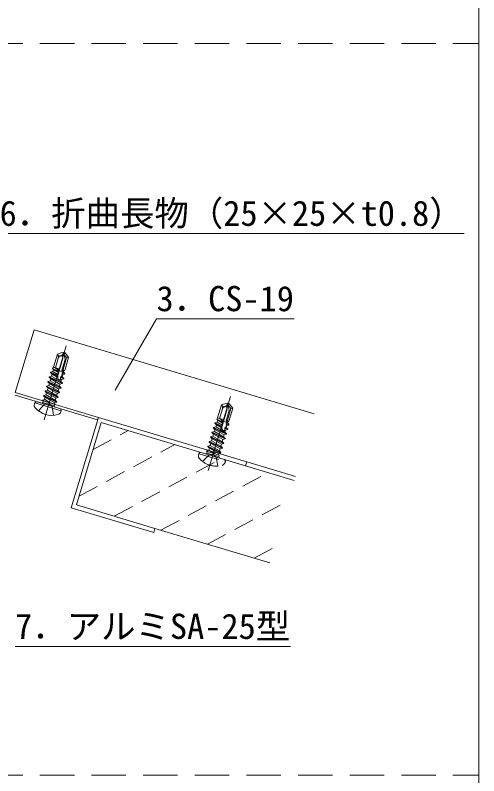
# Model space of a CAD drawing. Units: millimetres on the paper, enlarged 50 times, with parts at other scales. Extents: x -9752 to 9748, y -6991 to 6878.
# Drawn here: x 8401 to 9748, y -2474 to -265 of the extents above; entities that cross this region are included whole.
import ezdxf
from ezdxf.enums import TextEntityAlignment as Align

# ---------------------------------------------------------------- set-up
doc = ezdxf.new("R2010")
doc.units = ezdxf.units.MM
doc.header["$LTSCALE"] = 50
for name, pattern in [('CHAIN1', [8, 5, -1, 1, -1]), ('DASHED1', [1.8, 1.2, -0.6]), ('DASHED2', [3, 2, -1])]:
    doc.linetypes.add(name, pattern=pattern)
for name, color, linetype, lineweight in [('4-0_中心線', 4, 'CHAIN1', 9), ('4-1_中線', 7, 'Continuous', 18), ('4-4_細線', 7, 'Continuous', 18), ('4-6_文字', 7, 'Continuous', 18), ('4-8_隠線', 4, 'DASHED1', 9), ('4-9_ハッチ', 7, 'Continuous', 18), ('4-B_太線１', 7, 'DASHED1', 18), ('F-3_太線２', 3, 'Continuous', 18), ('F-6_文字', 7, 'Continuous', 18)]:
    doc.layers.add(name, color=color, linetype=linetype, lineweight=lineweight)
doc.styles.add('ＭＳ ゴシック', font='')
doc.styles.get('ＭＳ ゴシック').set_extended_font_data('MS Gothic')

msp = doc.modelspace()

# ---------------------------------------------------------------- linework, layer by layer
at = {"layer": '4-0_中心線'}
for p, q in [((8485.26, -1440.03), (8549.6, -1225.56)), ((8962.28, -1587.32), (9026.62, -1372.84))]:
    msp.add_line(p, q, dxfattribs=at)
at = {"layer": '4-1_中線'}
for p, q in [((8456.16, -1178.75), (8401.57, -1360.74)), ((8456.16, -1178.75), (9269.69, -1422.81)), ((9074.1, -1562.5), (9215.46, -1604.91))]:
    msp.add_line(p, q, dxfattribs=at)
at = {"layer": '4-4_細線'}
for p, q in [((8643.08, -1433.19), (8564.34, -1695.64)), ((8643.06, -1433.19), (8640.78, -1440.85)), ((9074.1, -1562.5), (8643.08, -1433.19)), ((8651.12, -1448.13), (8579.29, -1687.59)), ((9070.65, -1573.99), (8651.12, -1448.13)), ((9074.1, -1562.5), (9070.65, -1573.99)), ((8803.8, -1767.47), (8564.34, -1695.64)), ((8807.25, -1755.98), (8579.29, -1687.59)), ((8807.25, -1755.98), (8803.8, -1767.47))]:
    msp.add_line(p, q, dxfattribs=at)
at = {"layer": '4-6_文字'}
for p, q in [((8356.12, -899.14), (9706.12, -899.14)), ((8811.98, -1146.95), (8692.25, -1354.35)), ((8811.98, -1146.95), (9211.98, -1146.95)), ((8401.14, -2098.56), (9201.14, -2098.56))]:
    msp.add_line(p, q, dxfattribs=at)
at = {"layer": '4-8_隠線'}
for p, q in [((8627.61, -1526.51), (8729.5, -1471.65)), ((8586.97, -1661.97), (8864.96, -1512.28)), ((8689.12, -1720.54), (9000.41, -1552.92)), ((8824.58, -1761.18), (9135.87, -1593.56)), ((8960.04, -1801.81), (9194.42, -1675.61)), ((9095.49, -1842.45), (9154.14, -1810.87))]:
    msp.add_line(p, q, dxfattribs=at)
at = {"layer": '4-8_隠線', "linetype": 'Continuous'}
for p, q in [((9070.65, -1573.99), (9212.13, -1616.13)), ((8807.25, -1755.98), (9140.89, -1855.34))]:
    msp.add_line(p, q, dxfattribs=at)
at = {"layer": '4-9_ハッチ'}
for p, q in [((8401.32, -1360.66), (8643.08, -1433.19)), ((8401.32, -1369.02), (8640.78, -1440.85))]:
    msp.add_line(p, q, dxfattribs=at)
at = {"layer": '4-B_太線１'}
for p, q in [((8512.63, -1287.65), (8523.88, -1249.45)), ((8525.61, -1252.37), (8523.88, -1249.45)), ((8532.61, -1254.96), (8533.4, -1254.69)), ((8539.58, -1258.11), (8540.28, -1261.02)), ((8540.88, -1248.45), (8543.06, -1244.5)), ((8542.5, -1249.54), (8543.06, -1244.5)), ((8546.3, -1246.28), (8542.5, -1249.54)), ((8546.31, -1265.32), (8542.5, -1249.54)), ((8542.5, -1249.54), (8550.96, -1260.15)), ((8543.06, -1244.5), (8546.3, -1246.28)), ((8546.3, -1246.28), (8556.49, -1259.06)), ((8526.71, -1261.09), (8518.38, -1289.35)), ((8540.28, -1261.02), (8525.4, -1311.53)), ((8546.31, -1265.32), (8536.15, -1299.8)), ((8550.96, -1260.15), (8539.03, -1300.65)), ((8545.24, -1297.26), (8556.49, -1259.06)), ((8550.96, -1260.15), (8556.49, -1259.06)), ((8504.01, -1302.76), (8504.29, -1301.8)), ((8523.38, -1312.19), (8504.01, -1302.76)), ((8504.01, -1302.76), (8508.78, -1307.78)), ((8510.18, -1291.53), (8512.63, -1287.65)), ((8523.71, -1297.97), (8510.18, -1291.53)), ((8510.18, -1291.53), (8512.77, -1294.25)), ((8511.02, -1300.17), (8512.77, -1294.25)), ((8511.02, -1300.17), (8525.47, -1308.4)), ((8525.86, -1291.55), (8512.63, -1287.65)), ((8525.63, -1301.57), (8512.77, -1294.25)), ((8523.82, -1293.32), (8515.14, -1288.4)), ((8521.22, -1290.19), (8525.83, -1292.81)), ((8523.82, -1293.32), (8523.71, -1297.97)), ((8525.63, -1301.57), (8523.71, -1297.97)), ((8523.82, -1293.32), (8525.83, -1292.81)), ((8525.86, -1291.55), (8525.19, -1320.48)), ((8525.74, -1296.73), (8540.84, -1301.18)), ((8538.54, -1301.67), (8537.52, -1304.53)), ((8538.54, -1301.67), (8540.79, -1301.32)), ((8545.16, -1305.43), (8538.54, -1301.67)), ((8542.52, -1296.46), (8540.79, -1301.32)), ((8540.79, -1301.32), (8541.79, -1301.89)), ((8541.79, -1301.89), (8543.32, -1296.7)), ((8545.16, -1305.43), (8541.79, -1301.89)), ((8545.24, -1297.26), (8542.52, -1296.46)), ((8500.02, -1316.29), (8500.3, -1315.33)), ((8538.32, -1334.92), (8500.02, -1316.29)), ((8500.02, -1316.29), (8504.8, -1321.31)), ((8503.05, -1327.23), (8504.8, -1321.31)), ((8531.58, -1336.55), (8504.8, -1321.31)), ((8507.04, -1313.7), (8508.78, -1307.78)), ((8507.04, -1313.7), (8533.82, -1328.94)), ((8525.27, -1317.16), (8508.78, -1307.78)), ((8523.41, -1311.11), (8523.38, -1312.19)), ((8525.27, -1317.16), (8523.38, -1312.19)), ((8523.44, -1311.12), (8525.47, -1308.4)), ((8533.49, -1321.84), (8532.67, -1324.16)), ((8533.45, -1315.99), (8533.12, -1316.93)), ((8542.3, -1321.39), (8533.12, -1316.93)), ((8533.49, -1321.84), (8533.12, -1316.93)), ((8533.45, -1315.99), (8536.12, -1314.46)), ((8542.58, -1320.43), (8533.45, -1315.99)), ((8535.57, -1323.02), (8533.49, -1321.84)), ((8533.82, -1328.94), (8535.57, -1323.02)), ((8542.3, -1321.39), (8535.57, -1323.02)), ((8538.16, -1308.71), (8536.12, -1314.46)), ((8536.12, -1314.46), (8537.81, -1315.42)), ((8545.13, -1308.15), (8537.52, -1304.53)), ((8538.16, -1308.71), (8537.52, -1304.53)), ((8537.81, -1315.42), (8539.55, -1309.5)), ((8542.58, -1320.43), (8537.81, -1315.42)), ((8539.55, -1309.5), (8538.16, -1308.71)), ((8545.13, -1308.15), (8539.55, -1309.5)), ((8542.3, -1321.39), (8542.58, -1320.43)), ((8545.13, -1308.15), (8545.16, -1305.43)), ((8492.05, -1343.34), (8492.33, -1342.38)), ((8529.32, -1362.22), (8492.05, -1343.34)), ((8492.05, -1343.34), (8496.83, -1348.36)), ((8496.04, -1329.81), (8496.32, -1328.85)), ((8534.33, -1348.44), (8496.04, -1329.81)), ((8496.04, -1329.81), (8500.81, -1334.83)), ((8499.07, -1340.75), (8500.81, -1334.83)), ((8499.07, -1340.75), (8525.85, -1355.99)), ((8527.6, -1350.07), (8500.81, -1334.83)), ((8503.05, -1327.23), (8529.84, -1342.47)), ((8529.84, -1342.47), (8531.58, -1336.55)), ((8534.61, -1347.48), (8529.84, -1342.47)), ((8538.32, -1334.92), (8531.58, -1336.55)), ((8538.6, -1333.96), (8533.82, -1328.94)), ((8538.32, -1334.92), (8538.6, -1333.96)), ((8488.07, -1356.86), (8488.35, -1355.9)), ((8525.34, -1375.74), (8488.07, -1356.86)), ((8488.07, -1356.86), (8492.84, -1361.88)), ((8491.04, -1368), (8517.82, -1383.24)), ((8520.14, -1377), (8492.84, -1361.88)), ((8495.08, -1354.28), (8521.87, -1369.52)), ((8524.13, -1363.47), (8496.83, -1348.36)), ((8521.87, -1369.52), (8523.69, -1363.34)), ((8529.32, -1362.22), (8524.13, -1363.47)), ((8525.85, -1355.99), (8527.6, -1350.07)), ((8530.24, -1360.6), (8525.85, -1355.99)), ((8534.33, -1348.44), (8527.6, -1350.07)), ((8529.32, -1362.22), (8530.24, -1360.6)), ((8534.33, -1348.44), (8534.61, -1347.48)), ((8477.7, -1392.04), (8481.64, -1389.89)), ((8480.04, -1384.11), (8480.32, -1383.15)), ((8480.04, -1384.11), (8480.4, -1384.49)), ((8481.34, -1384.77), (8480.04, -1384.11)), ((8480.32, -1383.15), (8487.06, -1381.53)), ((8487.4, -1386.56), (8480.32, -1383.15)), ((8517.09, -1395.3), (8480.4, -1384.49)), ((8483.13, -1385.3), (8481.64, -1389.89)), ((8515.84, -1399.97), (8481.64, -1389.89)), ((8484.02, -1370.59), (8484.31, -1369.63)), ((8521.29, -1389.47), (8484.02, -1370.59)), ((8484.02, -1370.59), (8488.8, -1375.61)), ((8487.06, -1381.53), (8505.02, -1391.75)), ((8516.1, -1390.72), (8488.8, -1375.61)), ((8514.5, -1394.54), (8515.66, -1390.59)), ((8521.29, -1389.47), (8516.1, -1390.72)), ((8517.82, -1383.24), (8519.7, -1376.87)), ((8522.21, -1387.85), (8517.82, -1383.24)), ((8525.34, -1375.74), (8520.14, -1377)), ((8521.29, -1389.47), (8522.21, -1387.85)), ((8526.25, -1374.13), (8521.87, -1369.52)), ((8525.34, -1375.74), (8526.25, -1374.13)), ((8499.39, -1392.74), (8486.69, -1395.34)), ((8499.39, -1392.74), (8508.65, -1401.81)), ((8517.09, -1395.3), (8515.84, -1399.97)), ((8517.99, -1403.91), (8515.84, -1399.97)), ((8989.65, -1434.94), (9000.9, -1396.74)), ((9003.73, -1408.37), (8995.4, -1436.63)), ((9002.63, -1399.65), (9000.9, -1396.74)), ((9017.3, -1408.3), (9002.42, -1458.81)), ((9009.63, -1402.24), (9010.42, -1401.98)), ((9023.33, -1412.6), (9013.17, -1447.08)), ((9027.98, -1407.43), (9016.05, -1447.93)), ((9016.6, -1405.39), (9017.3, -1408.3)), ((9017.9, -1395.74), (9020.08, -1391.78)), ((9019.52, -1396.82), (9020.08, -1391.78)), ((9023.32, -1393.57), (9019.52, -1396.82)), ((9023.33, -1412.6), (9019.52, -1396.82)), ((9019.52, -1396.82), (9027.98, -1407.43)), ((9020.08, -1391.78), (9023.32, -1393.57)), ((9022.26, -1444.54), (9033.52, -1406.34)), ((9023.32, -1393.57), (9033.52, -1406.34)), ((9027.98, -1407.43), (9033.52, -1406.34)), ((8987.2, -1438.82), (8989.65, -1434.94)), ((9002.88, -1438.83), (8989.65, -1434.94)), ((8981.03, -1450.04), (8981.31, -1449.08)), ((9000.41, -1459.47), (8981.03, -1450.04)), ((8981.03, -1450.04), (8985.8, -1455.06)), ((8984.06, -1460.98), (8985.8, -1455.06)), ((9002.29, -1464.44), (8985.8, -1455.06)), ((9000.73, -1445.25), (8987.2, -1438.82)), ((8987.2, -1438.82), (8989.79, -1441.54)), ((8988.04, -1447.46), (8989.79, -1441.54)), ((8988.04, -1447.46), (9002.49, -1455.68)), ((9002.65, -1448.86), (8989.79, -1441.54)), ((9000.84, -1440.6), (8992.16, -1435.68)), ((8998.24, -1437.47), (9002.85, -1440.09)), ((9000.46, -1458.4), (9002.49, -1455.68)), ((9000.84, -1440.6), (9000.73, -1445.25)), ((9002.65, -1448.86), (9000.73, -1445.25)), ((9000.84, -1440.6), (9002.85, -1440.09)), ((9002.88, -1438.83), (9002.22, -1467.76)), ((9002.76, -1444.01), (9017.86, -1448.46)), ((9015.18, -1455.99), (9013.14, -1461.74)), ((9015.56, -1448.96), (9014.55, -1451.81)), ((9022.15, -1455.43), (9014.55, -1451.81)), ((9015.18, -1455.99), (9014.55, -1451.81)), ((9014.83, -1462.7), (9016.57, -1456.78)), ((9016.57, -1456.78), (9015.18, -1455.99)), ((9015.56, -1448.96), (9017.81, -1448.6)), ((9022.18, -1452.71), (9015.56, -1448.96)), ((9022.15, -1455.43), (9016.57, -1456.78)), ((9019.54, -1443.74), (9017.81, -1448.6)), ((9017.81, -1448.6), (9018.81, -1449.17)), ((9018.81, -1449.17), (9020.34, -1443.98)), ((9022.18, -1452.71), (9018.81, -1449.17)), ((9022.26, -1444.54), (9019.54, -1443.74)), ((9022.15, -1455.43), (9022.18, -1452.71)), ((8973.06, -1477.09), (8973.34, -1476.14)), ((9011.35, -1495.73), (8973.06, -1477.09)), ((8973.06, -1477.09), (8977.83, -1482.11)), ((8977.04, -1463.57), (8977.32, -1462.61)), ((9015.34, -1482.2), (8977.04, -1463.57)), ((8977.04, -1463.57), (8981.82, -1468.59)), ((8980.07, -1474.51), (8981.82, -1468.59)), ((8980.07, -1474.51), (9006.86, -1489.75)), ((9008.6, -1483.83), (8981.82, -1468.59)), ((8984.06, -1460.98), (9010.84, -1476.22)), ((9000.43, -1458.39), (9000.41, -1459.47)), ((9002.29, -1464.44), (9000.41, -1459.47)), ((9010.51, -1469.12), (9009.69, -1471.44)), ((9010.47, -1463.27), (9010.14, -1464.21)), ((9019.32, -1468.68), (9010.14, -1464.21)), ((9010.51, -1469.12), (9010.14, -1464.21)), ((9010.47, -1463.27), (9013.14, -1461.74)), ((9019.6, -1467.72), (9010.47, -1463.27)), ((9012.59, -1470.3), (9010.51, -1469.12)), ((9010.84, -1476.22), (9012.59, -1470.3)), ((9015.62, -1481.24), (9010.84, -1476.22)), ((9019.32, -1468.68), (9012.59, -1470.3)), ((9013.14, -1461.74), (9014.83, -1462.7)), ((9019.6, -1467.72), (9014.83, -1462.7)), ((9019.32, -1468.68), (9019.6, -1467.72)), ((8969.07, -1490.62), (8969.35, -1489.66)), ((9006.34, -1509.5), (8969.07, -1490.62)), ((8969.07, -1490.62), (8973.85, -1495.64)), ((8972.1, -1501.56), (8998.89, -1516.8)), ((9001.15, -1510.75), (8973.85, -1495.64)), ((8976.09, -1488.03), (8977.83, -1482.11)), ((8976.09, -1488.03), (9002.87, -1503.27)), ((9004.62, -1497.35), (8977.83, -1482.11)), ((9002.87, -1503.27), (9004.62, -1497.35)), ((9011.35, -1495.73), (9004.62, -1497.35)), ((9006.86, -1489.75), (9008.6, -1483.83)), ((9011.63, -1494.77), (9006.86, -1489.75)), ((9015.34, -1482.2), (9008.6, -1483.83)), ((9011.35, -1495.73), (9011.63, -1494.77)), ((9015.34, -1482.2), (9015.62, -1481.24)), ((8961.04, -1517.87), (8961.33, -1516.91)), ((8998.31, -1536.75), (8961.04, -1517.87)), ((8961.04, -1517.87), (8965.82, -1522.89)), ((8965.09, -1504.14), (8965.37, -1503.19)), ((9002.36, -1523.02), (8965.09, -1504.14)), ((8965.09, -1504.14), (8969.86, -1509.16)), ((8993.12, -1538), (8965.82, -1522.89)), ((8968.06, -1515.28), (8994.85, -1530.52)), ((8997.16, -1524.28), (8969.86, -1509.16)), ((9002.36, -1523.02), (8997.16, -1524.28)), ((8998.89, -1516.8), (9000.71, -1510.62)), ((9003.28, -1521.41), (8998.89, -1516.8)), ((9006.34, -1509.5), (9001.15, -1510.75)), ((9002.36, -1523.02), (9003.28, -1521.41)), ((9007.26, -1507.88), (9002.87, -1503.27)), ((9006.34, -1509.5), (9007.26, -1507.88)), ((8935.09, -1538.75), (8934.24, -1541.63)), ((8935.09, -1538.75), (9011.82, -1561.36)), ((8941.29, -1535.37), (9008.44, -1555.15)), ((8946.08, -1561.58), (8963.71, -1542.62)), ((8954.72, -1539.32), (8958.66, -1537.18)), ((8957.06, -1531.39), (8957.34, -1530.44)), ((8957.06, -1531.39), (8957.42, -1531.78)), ((8958.36, -1532.05), (8957.06, -1531.39)), ((8957.34, -1530.44), (8964.08, -1528.81)), ((8964.42, -1533.84), (8957.34, -1530.44)), ((8994.11, -1542.59), (8957.42, -1531.78)), ((8960.15, -1532.58), (8958.66, -1537.18)), ((8992.87, -1547.25), (8958.66, -1537.18)), ((8976.41, -1540.02), (8963.71, -1542.62)), ((8964.08, -1528.81), (8982.04, -1539.03)), ((8976.41, -1540.02), (8985.67, -1549.1)), ((8991.52, -1541.82), (8992.68, -1537.87)), ((8994.11, -1542.59), (8992.87, -1547.25)), ((8998.31, -1536.75), (8993.12, -1538)), ((8994.85, -1530.52), (8996.72, -1524.15)), ((8999.23, -1535.13), (8994.85, -1530.52)), ((8998.31, -1536.75), (8999.23, -1535.13)), ((8990.21, -1574.58), (8985.67, -1549.1)), ((8995.01, -1551.19), (8992.87, -1547.25)), ((9011.82, -1561.36), (9010.98, -1564.23))]:
    msp.add_line(p, q, dxfattribs=at)
at = {"layer": '4-B_太線１', "linetype": 'Continuous'}
for p, q in [((8464.27, -1388.08), (8531.42, -1407.87)), ((8458.06, -1391.47), (8457.22, -1394.34)), ((8458.06, -1391.47), (8534.8, -1414.07)), ((8469.06, -1414.3), (8486.69, -1395.34)), ((8513.18, -1427.3), (8508.65, -1401.81)), ((8534.8, -1414.07), (8533.96, -1416.95))]:
    msp.add_line(p, q, dxfattribs=at)
at = {"layer": '4-B_太線１'}
for points in [[(8523.88, -1249.45), (8539.38, -1244.24), (8543.06, -1244.5)], [(8523.44, -1311.12), (8504.29, -1301.8), (8511.02, -1300.17)], [(8538.6, -1333.96), (8500.3, -1315.33), (8507.04, -1313.7)], [(8530.24, -1360.6), (8492.33, -1342.38), (8499.07, -1340.75)], [(8534.61, -1347.48), (8496.32, -1328.85), (8503.05, -1327.23)], [(8522.21, -1387.85), (8484.31, -1369.63), (8491.04, -1368)], [(8526.25, -1374.13), (8488.35, -1355.9), (8495.08, -1354.28)], [(8490.61, -1367.92), (8492.78, -1362.08), (8492.84, -1361.88)], [(8494.6, -1354.39), (8496.77, -1348.55), (8496.83, -1348.36)], [(8486.57, -1381.64), (8488.74, -1375.8), (8488.8, -1375.61)], [(9000.9, -1396.74), (9016.4, -1391.53), (9020.08, -1391.78)], [(9000.46, -1458.4), (8981.31, -1449.08), (8988.04, -1447.46)], [(9011.63, -1494.77), (8973.34, -1476.14), (8980.07, -1474.51)], [(9015.62, -1481.24), (8977.32, -1462.61), (8984.06, -1460.98)], [(9003.28, -1521.41), (8965.37, -1503.19), (8972.1, -1501.56)], [(9007.26, -1507.88), (8969.35, -1489.66), (8976.09, -1488.03)], [(8971.62, -1501.68), (8973.79, -1495.84), (8973.85, -1495.64)], [(8999.23, -1535.13), (8961.33, -1516.91), (8968.06, -1515.28)], [(8963.59, -1528.93), (8965.76, -1523.09), (8965.82, -1522.89)], [(8967.63, -1515.2), (8969.81, -1509.36), (8969.86, -1509.16)]]:
    msp.add_lwpolyline(points, dxfattribs=at)
for centre, radius, start, end in [((8516.17, -1257.98), 10.98, 343.58427, 30.73861), ((8530.72, -1249.33), 5.94, 210.73861, 288.58427), ((8535.54, -1263.69), 9.21, 108.58429, 163.58427), ((8529.11, -1241.95), 13.44, 288.58427, 331.08427), ((8534.92, -1259.23), 4.79, 13.58429, 108.58429), ((8552.64, -1254.95), 13.44, 151.08427, 193.58429), ((8531.69, -1316.73), 7.5, 210.03967, 277.50502), ((8993.19, -1405.26), 10.98, 343.58427, 30.73861), ((9007.74, -1396.62), 5.94, 210.73861, 288.58427), ((9012.56, -1410.97), 9.21, 108.58429, 163.58427), ((9006.13, -1389.24), 13.44, 288.58427, 331.08427), ((9011.94, -1406.52), 4.79, 13.58429, 108.58429), ((9029.66, -1402.23), 13.44, 151.08427, 193.58429), ((9008.71, -1464.01), 7.5, 210.03967, 277.50502), ((8945.75, -1545.02), 12, 163.58427, 221.69349), ((8939.88, -1540.16), 5, 73.58427, 163.58427), ((8985.32, -1509.76), 65, 221.69349, 285.47506), ((8999.47, -1560.84), 12, 285.47506, 343.58427), ((9007.03, -1559.94), 5, 343.58427, 73.58427)]:
    msp.add_arc(centre, radius, start, end, dxfattribs=at)
at = {"layer": '4-B_太線１', "linetype": 'Continuous'}
for centre, radius, start, end in [((8462.86, -1392.88), 5, 73.58427, 163.58427), ((8468.73, -1397.73), 12, 163.58427, 221.69349), ((8508.3, -1362.48), 65, 221.69349, 285.47506), ((8530.01, -1412.66), 5, 343.58427, 73.58427), ((8522.44, -1413.56), 12, 285.47506, 343.58427)]:
    msp.add_arc(centre, radius, start, end, dxfattribs=at)
at = {"layer": 'F-3_太線２'}
msp.add_line((9748.33, 6877.5), (9748.33, -6872.5), dxfattribs=at)
at = {"layer": 'F-6_文字', "color": 4, "linetype": 'DASHED2', "lineweight": 9}
for p, q in [((4873.33, -347.5), (9748.33, -347.5)), ((4873.33, -2472.5), (9748.33, -2472.5))]:
    msp.add_line(p, q, dxfattribs=at)

# ---------------------------------------------------------------- texts
at = {"layer": '4-6_文字', "color": 4, "style": 'ＭＳ ゴシック'}
for s, p in [('6．折曲長物（25×25×t0.8）', (8356.12, -899.14)), ('3．CS-19', (8811.98, -1146.95)), ('7．アルミSA-25型', (8401.14, -2098.56))]:
    msp.add_text(s, height=73.31, dxfattribs=at).set_placement(p, align=Align.BOTTOM_LEFT)

doc.saveas('drawing.dxf')
